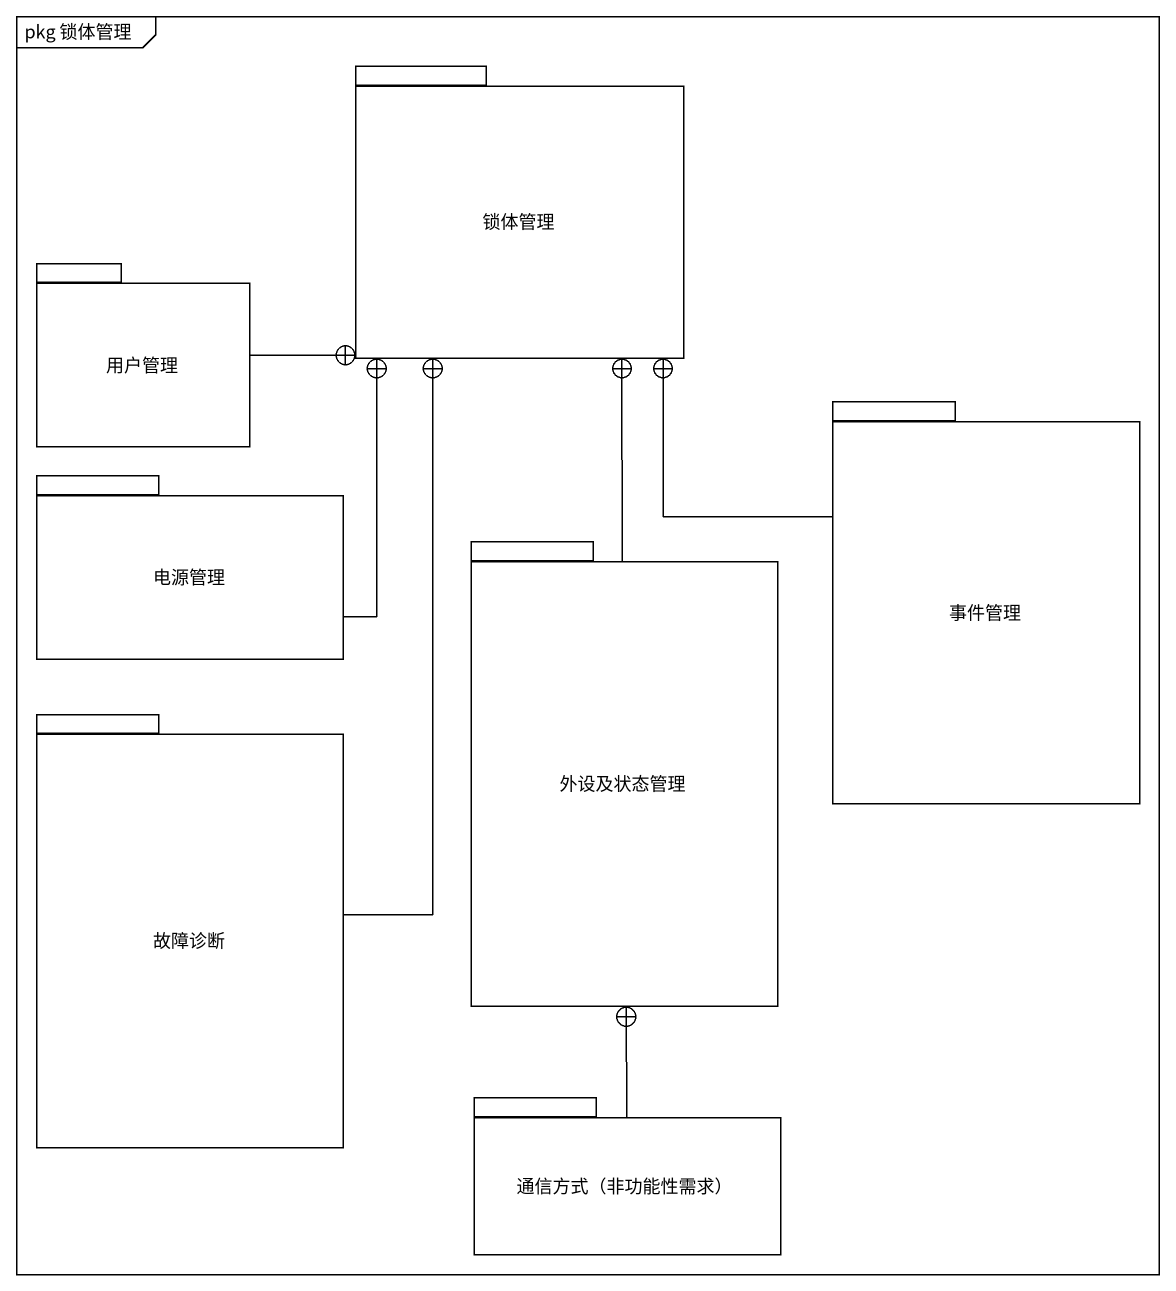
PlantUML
@startuml
mainframe pkg 锁体管理
package 锁体管理 {
}
package 用户管理 {
}
package 事件管理 {
}
package 电源管理 {
}
package 外设及状态管理 {
}
package 故障诊断 {
}
package "通信方式（非功能性需求）" as 通信方式_非功能性需求 {
}
用户管理 -right-+ 锁体管理
事件管理 -up-+ 锁体管理
电源管理 -up-+ 锁体管理
外设及状态管理 -up-+ 锁体管理
故障诊断 -up-+ 锁体管理
通信方式_非功能性需求 -up-+ 外设及状态管理
@enduml
